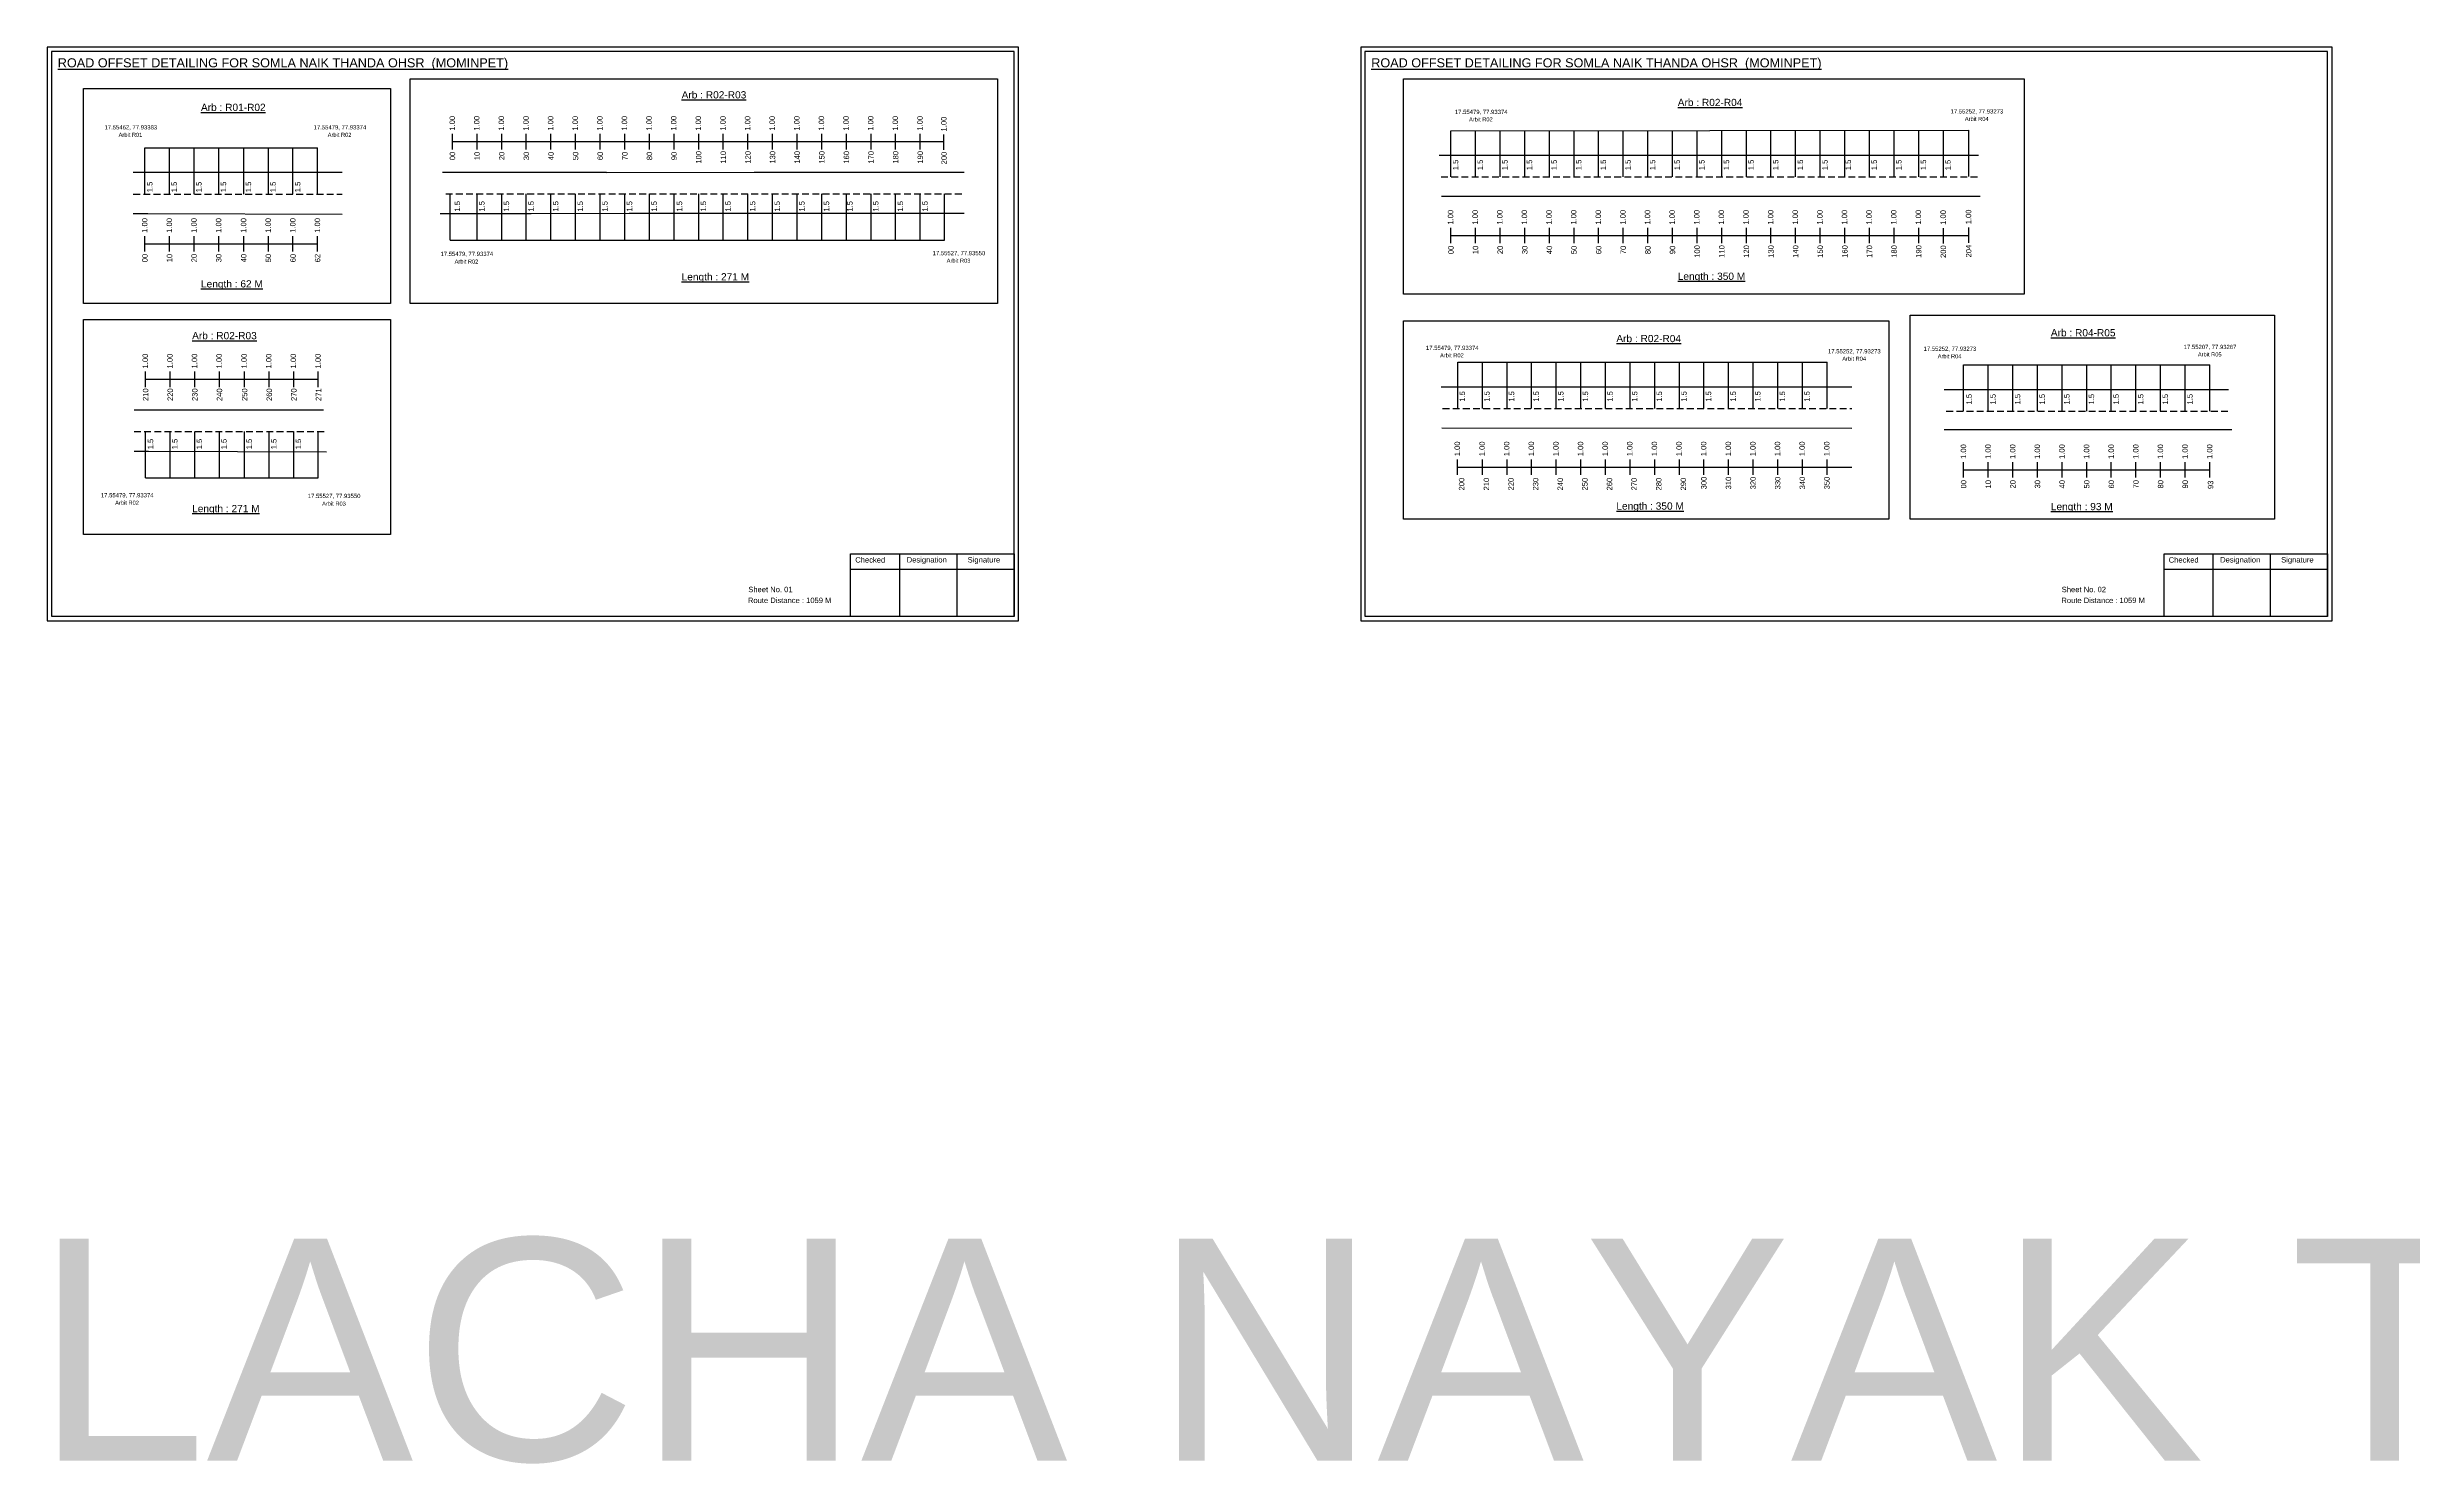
# Model space of a CAD drawing. Header units: inches. Extents: x -117 to 51867, y -12715 to 3423.
# Drawn here: x 14248 to 15554, y 590 to 1372 of the extents above; entities that cross this region are included whole.
import ezdxf

# ---------------------------------------------------------------- set-up
doc = ezdxf.new("R2010")
doc.units = ezdxf.units.IN
doc.header["$MEASUREMENT"] = 0
doc.linetypes.add('DASHED2', pattern=[0.375, 0.25, -0.125])
doc.layers.add('PDF_Geometry', color=7, linetype='Continuous')
doc.layers.add('PDF_Text', color=5, linetype='Continuous')
doc.styles.add('PDF Arial', font='arial.ttf')
doc.styles.get("Standard").update_dxf_attribs({"font": 'arial.ttf'})

msp = doc.modelspace()

# ---------------------------------------------------------------- linework, layer by layer
at = {"color": 217, "true_color": 0x93278f}
for p, q in [((14471.4, 1315.5), (14471.4, 1324.1)), ((14471.4, 1319.8), (14742.9, 1319.8)), ((14485, 1315.5), (14485, 1324.1)), ((14498.6, 1315.5), (14498.6, 1324.1)), ((14512.2, 1315.5), (14512.2, 1324.1)), ((14525.8, 1315.5), (14525.8, 1324.1)), ((14539.4, 1315.5), (14539.4, 1324.1)), ((14553, 1315.5), (14553, 1324.1)), ((14566.6, 1315.5), (14566.6, 1324.1)), ((14580.2, 1315.5), (14580.2, 1324.1)), ((14593.8, 1315.5), (14593.8, 1324.1)), ((14607.4, 1315.5), (14607.4, 1324.1)), ((14621, 1315.5), (14621, 1324.1)), ((14634.6, 1315.5), (14634.6, 1324.1)), ((14648.2, 1315.5), (14648.2, 1324.1)), ((14661.8, 1315.5), (14661.8, 1324.1)), ((14675.4, 1315.5), (14675.4, 1324.1)), ((14689, 1315.5), (14689, 1324.1)), ((14702.6, 1315.5), (14702.6, 1324.1)), ((14716.2, 1315.5), (14716.2, 1324.1)), ((14729.8, 1315.5), (14729.8, 1324.1)), ((14742.9, 1315.2), (14742.9, 1323.7)), ((14301.5, 1259.1), (14301.5, 1267.6)), ((14315.1, 1259.1), (14315.1, 1267.6)), ((14328.7, 1259.1), (14328.7, 1267.6)), ((14342.3, 1259.1), (14342.3, 1267.6)), ((14356.1, 1259.1), (14356.1, 1267.6)), ((14369.7, 1259.1), (14369.7, 1267.6)), ((14383.3, 1259.1), (14383.3, 1267.6)), ((14396.9, 1259.1), (14396.9, 1267.6)), ((15022.9, 1263.6), (15022.9, 1272.1)), ((15022.9, 1267.9), (15308.9, 1267.9)), ((15036.5, 1263.6), (15036.5, 1272.1)), ((15050.1, 1263.6), (15050.1, 1272.1)), ((15063.7, 1263.6), (15063.7, 1272.1)), ((15077.3, 1263.6), (15077.3, 1272.1)), ((15090.9, 1263.6), (15090.9, 1272.1)), ((15104.5, 1263.6), (15104.5, 1272.1)), ((15118.1, 1263.6), (15118.1, 1272.1)), ((15131.7, 1263.6), (15131.7, 1272.1)), ((15145.3, 1263.6), (15145.3, 1272.1)), ((15158.9, 1263.6), (15158.9, 1272.1)), ((15172.5, 1263.6), (15172.5, 1272.1)), ((15186.1, 1263.6), (15186.1, 1272.1)), ((15199.7, 1263.6), (15199.7, 1272.1)), ((15213.3, 1263.6), (15213.3, 1272.1)), ((15226.9, 1263.6), (15226.9, 1272.1)), ((15240.5, 1263.6), (15240.5, 1272.1)), ((15254.1, 1263.6), (15254.1, 1272.1)), ((15267.7, 1263.6), (15267.7, 1272.1)), ((15281.3, 1263.6), (15281.3, 1272.1)), ((15295, 1263.5), (15295, 1272)), ((15308.9, 1263.8), (15308.9, 1272.3)), ((14301.5, 1263.4), (14396.9, 1263.4)), ((14301.9, 1184.2), (14301.9, 1192.8)), ((14315.5, 1184.2), (14315.5, 1192.8)), ((14329.1, 1184.2), (14329.1, 1192.8)), ((14342.7, 1184.2), (14342.7, 1192.8)), ((14356.5, 1184.2), (14356.5, 1192.8)), ((14370.1, 1184.2), (14370.1, 1192.8)), ((14383.7, 1184.2), (14383.7, 1192.8)), ((14397.3, 1184.2), (14397.3, 1192.8)), ((14301.9, 1188.5), (14397.3, 1188.5)), ((15026.6, 1135.7), (15026.6, 1144.2)), ((15026.7, 1140), (15244.3, 1140)), ((15040.3, 1135.7), (15040.3, 1144.2)), ((15053.9, 1135.7), (15053.9, 1144.2)), ((15067.5, 1135.7), (15067.5, 1144.2)), ((15081.1, 1135.7), (15081.1, 1144.2)), ((15094.7, 1135.7), (15094.7, 1144.2)), ((15108.3, 1135.7), (15108.3, 1144.2)), ((15121.9, 1135.7), (15121.9, 1144.2)), ((15135.5, 1135.7), (15135.5, 1144.2)), ((15149.1, 1135.7), (15149.1, 1144.2)), ((15162.7, 1135.7), (15162.7, 1144.2)), ((15176.3, 1135.7), (15176.3, 1144.2)), ((15189.9, 1135.7), (15189.9, 1144.2)), ((15203.5, 1135.7), (15203.5, 1144.2)), ((15217.1, 1135.7), (15217.1, 1144.2)), ((15230.7, 1135.7), (15230.7, 1144.2)), ((15306.1, 1134.2), (15306.1, 1142.7)), ((15306.1, 1138.5), (15442.1, 1138.5)), ((15319.7, 1134.2), (15319.7, 1142.7)), ((15333.3, 1134.2), (15333.3, 1142.7)), ((15346.9, 1134.2), (15346.9, 1142.7)), ((15360.5, 1134.2), (15360.5, 1142.7)), ((15374.1, 1134.2), (15374.1, 1142.7)), ((15387.7, 1134.2), (15387.7, 1142.7)), ((15401.3, 1134.2), (15401.3, 1142.7)), ((15414.9, 1134.2), (15414.9, 1142.7)), ((15428.5, 1134.2), (15428.5, 1142.7)), ((15442.1, 1134.2), (15442.1, 1142.7))]:
    msp.add_line(p, q, dxfattribs=at)
at = {"color": 5}
for p, q in [((15022.9, 1325.8), (15308.9, 1326)), ((14301.5, 1316.3), (14396.9, 1316.3)), ((14470.1, 1265.4), (14743.1, 1265.4)), ((15026.7, 1197.9), (15230.7, 1197.9)), ((15306.1, 1196.4), (15442.1, 1196.4)), ((14301.9, 1134.1), (14397.3, 1134.1))]:
    msp.add_line(p, q, dxfattribs=at)
for p, q in [((15022.9, 1300.3), (15022.9, 1325.8)), ((15036.5, 1300.3), (15036.5, 1325.8)), ((15050.1, 1300.3), (15050.1, 1325.8)), ((15063.7, 1300.3), (15063.7, 1325.8)), ((15077.3, 1300.3), (15077.3, 1325.8)), ((15090.9, 1300.3), (15090.9, 1325.8)), ((15104.5, 1300.3), (15104.5, 1325.8)), ((15118.1, 1300.3), (15118.1, 1325.8)), ((15131.7, 1300.3), (15131.7, 1325.8)), ((15145.3, 1300.3), (15145.3, 1325.8)), ((15158.9, 1300.3), (15158.9, 1325.8)), ((15172.5, 1300.3), (15172.5, 1325.8)), ((15186.1, 1300.3), (15186.1, 1325.8)), ((15199.7, 1300.3), (15199.7, 1325.8)), ((15213.3, 1300.3), (15213.3, 1325.8)), ((15226.9, 1300.3), (15226.9, 1325.8)), ((15240.5, 1300.3), (15240.5, 1325.8)), ((15254.1, 1300.3), (15254.1, 1325.8)), ((15267.7, 1300.3), (15267.7, 1325.8)), ((15281.3, 1300.3), (15281.3, 1325.8)), ((15295, 1300.5), (15295, 1325.7)), ((15308.9, 1300.5), (15308.9, 1326)), ((14301.5, 1290.8), (14301.5, 1316.3)), ((14315.1, 1290.8), (14315.1, 1316.3)), ((14328.7, 1290.8), (14328.7, 1316.3)), ((14342.3, 1290.8), (14342.3, 1316.3)), ((14356.1, 1290.8), (14356.1, 1316.3)), ((14369.7, 1290.8), (14369.7, 1316.3)), ((14383.3, 1290.8), (14383.3, 1316.3)), ((14396.9, 1290.8), (14396.9, 1316.3)), ((15016.5, 1312.2), (15314.3, 1312.2)), ((14410.5, 1302.7), (14295.1, 1302.7)), ((14556.4, 1302.8), (14465.9, 1302.7)), ((14556.4, 1302.8), (14638, 1302.9)), ((14638, 1302.9), (14754, 1302.9)), ((14470.1, 1265.4), (14470.1, 1290.9)), ((14485, 1265.4), (14485, 1290.9)), ((14498.6, 1265.4), (14498.6, 1290.9)), ((14512.2, 1265.4), (14512.2, 1290.9)), ((14525.8, 1265.4), (14525.8, 1290.9)), ((14539.4, 1265.4), (14539.4, 1290.9)), ((14553, 1265.4), (14553, 1290.9)), ((14566.6, 1265.4), (14566.6, 1290.9)), ((14580.2, 1265.4), (14580.2, 1290.9)), ((14593.8, 1265.4), (14593.8, 1290.9)), ((14607.4, 1265.4), (14607.4, 1290.9)), ((14621, 1265.4), (14621, 1290.9)), ((14634.6, 1265.4), (14634.6, 1290.9)), ((14648.2, 1265.4), (14648.2, 1290.9)), ((14661.8, 1265.4), (14661.8, 1290.9)), ((14675.4, 1265.4), (14675.4, 1290.9)), ((14689, 1265.4), (14689, 1290.9)), ((14702.6, 1265.4), (14702.6, 1290.9)), ((14716.2, 1265.4), (14716.2, 1290.9)), ((14729.8, 1265.4), (14729.8, 1290.9)), ((14743.1, 1265.4), (14743.1, 1290.9)), ((15017.7, 1289.6), (15315.2, 1289.6)), ((14295.1, 1280), (14303.2, 1280)), ((14303.2, 1280), (14410.5, 1279.7)), ((14464.6, 1280.1), (14514.8, 1280.1)), ((14511.3, 1280.1), (14569, 1280.2)), ((14569, 1280.2), (14638, 1280.2)), ((14638, 1280.2), (14711, 1280.3)), ((14711, 1280.3), (14754.1, 1280.3)), ((15026.7, 1172.4), (15026.7, 1197.9)), ((15040.3, 1172.4), (15040.3, 1197.9)), ((15053.9, 1172.4), (15053.9, 1197.9)), ((15067.5, 1172.4), (15067.5, 1197.9)), ((15081.1, 1172.4), (15081.1, 1197.9)), ((15094.7, 1172.4), (15094.7, 1197.9)), ((15108.3, 1172.4), (15108.3, 1197.9)), ((15121.9, 1172.4), (15121.9, 1197.9)), ((15135.5, 1172.4), (15135.5, 1197.9)), ((15149.1, 1172.4), (15149.1, 1197.9)), ((15162.7, 1172.4), (15162.7, 1197.9)), ((15176.3, 1172.4), (15176.3, 1197.9)), ((15189.9, 1172.4), (15189.9, 1197.9)), ((15203.5, 1172.4), (15203.5, 1197.9)), ((15217.1, 1172.4), (15217.1, 1197.9)), ((15230.7, 1172.4), (15230.7, 1197.9)), ((15306.1, 1170.9), (15306.1, 1196.4)), ((15319.7, 1170.9), (15319.7, 1196.4)), ((15333.3, 1170.9), (15333.3, 1196.4)), ((15346.9, 1170.9), (15346.9, 1196.4)), ((15360.5, 1170.9), (15360.5, 1196.4)), ((15374.1, 1170.9), (15374.1, 1196.4)), ((15387.7, 1170.9), (15387.7, 1196.4)), ((15401.3, 1170.9), (15401.3, 1196.4)), ((15414.9, 1170.9), (15414.9, 1196.4)), ((15428.5, 1170.9), (15428.5, 1196.4)), ((15442.1, 1170.9), (15442.1, 1196.4)), ((15017.5, 1184.3), (15244.3, 1184.3)), ((15295.3, 1182.8), (15452.4, 1182.8)), ((14400.2, 1171.5), (14295.5, 1171.5)), ((14301.9, 1134.1), (14301.9, 1159.6)), ((14315.5, 1134.1), (14315.5, 1159.6)), ((14329.1, 1134.1), (14329.1, 1159.6)), ((14342.7, 1134.1), (14342.7, 1159.6)), ((14356.5, 1134.1), (14356.5, 1159.6)), ((14370.1, 1134.1), (14370.1, 1159.6)), ((14383.7, 1134.1), (14383.7, 1159.6)), ((14397.3, 1134.1), (14397.3, 1159.6)), ((15017.9, 1161.6), (15244.3, 1161.5)), ((15454.2, 1160.6), (15295.3, 1160.6)), ((14295.5, 1148.8), (14303.5, 1148.8)), ((14303.5, 1148.8), (14401.8, 1148.5))]:
    msp.add_line(p, q)
at = {"linetype": 'DASHED2', "ltscale": 15}
for p, q in [((15017.5, 1300.3), (15313.9, 1300.3)), ((14295.1, 1290.8), (14410.5, 1290.8)), ((14467.7, 1290.9), (14754, 1290.9)), ((15018.3, 1172.4), (15244.3, 1172.4)), ((15296.5, 1170.9), (15452.4, 1170.9)), ((14295.5, 1159.6), (14400.9, 1159.6))]:
    msp.add_line(p, q, dxfattribs=at)
for points in [[(14267.6, 1349.1), (14437.2, 1349.1), (14437.2, 1230.3), (14267.6, 1230.3)], [(14448, 1354.4), (14772.5, 1354.4), (14772.5, 1230.3), (14448, 1230.3)], [(14996.7, 1354.5), (15339.6, 1354.5), (15339.6, 1235.5), (14996.7, 1235.5)], [(14267.6, 1221.6), (14437.2, 1221.6), (14437.2, 1102.7), (14267.6, 1102.7)], [(14996.7, 1220.7), (15264.8, 1220.7), (15264.8, 1111.2), (14996.7, 1111.2)], [(15276.5, 1223.9), (15477.8, 1223.9), (15477.8, 1111.2), (15276.5, 1111.2)]]:
    msp.add_lwpolyline(points, close=True)
at = {"layer": 'PDF_Geometry'}
for points in [[(14247.6, 1371.9), (14247.6, 1055.1), (14784.1, 1055.1), (14784.1, 1371.9)], [(14249.9, 1369.5), (14249.9, 1057.6), (14781.7, 1057.6), (14781.7, 1369.5)], [(14973.1, 1371.9), (14973.1, 1055.1), (15509.6, 1055.1), (15509.6, 1371.9)], [(14975.4, 1369.5), (14975.4, 1057.6), (15507.1, 1057.6), (15507.1, 1369.5)]]:
    msp.add_lwpolyline(points, close=True, dxfattribs=at)
at = {"layer": 'PDF_Geometry', "color": 242, "true_color": 0xcc1f26}
for points in [[(14781.7, 1057.5), (14691.3, 1057.5), (14691.3, 1092.1), (14781.7, 1092.1)], [(15507.1, 1057.5), (15416.8, 1057.5), (15416.8, 1092.1), (15507.1, 1092.1)]]:
    msp.add_lwpolyline(points, close=True, dxfattribs=at)
for points in [[(14718.3, 1092.1), (14718.3, 1057.5)], [(14750, 1092.1), (14750, 1057.5)], [(15443.8, 1092.1), (15443.8, 1057.5)], [(15475.5, 1092.1), (15475.5, 1057.5)], [(14691.3, 1083.7), (14781.7, 1083.7)], [(15416.8, 1083.7), (15507.1, 1083.7)]]:
    msp.add_lwpolyline(points, dxfattribs=at)

# ---------------------------------------------------------------- texts
at = {"color": 242, "true_color": 0xcd2027}
for s, height, p in [('%%UROAD OFFSET DETAILING FOR SOMLA NAIK THANDA OHSR  (MOMINPET)', 5, (14253.4, 1360.8)), ('%%UROAD OFFSET DETAILING FOR SOMLA NAIK THANDA OHSR  (MOMINPET)', 5, (14978.9, 1360.8)), ('%%UArb : R02-R03', 4, (14598, 1343.6)), ('%%UArb : R01-R02', 4, (14332.5, 1336.7)), ('%%UArb : R02-R04', 4, (15148.2, 1339.4)), ('%%ULength : 62 M', 4, (14332.5, 1239.2)), ('%%ULength : 271 M', 4, (14598, 1243.1)), ('%%ULength : 350 M', 4, (15148.2, 1243.4)), ('%%UArb : R04-R05', 4, (15354.3, 1212.2)), ('%%UArb : R02-R03', 4, (14327.6, 1210.6)), ('%%UArb : R02-R04', 4, (15114.3, 1209)), ('%%ULength : 271 M', 4, (14327.6, 1115.1)), ('%%ULength : 350 M', 4, (15114.3, 1116.5)), ('%%ULength : 93 M', 4, (15354.3, 1116.2))]:
    msp.add_text(s, height=height, dxfattribs=at).set_placement(p)
at = {"color": 217, "true_color": 0x93278f}
for s, p in [('1.00', (14472.8, 1325.8)), ('1.00', (14486.3, 1325.8)), ('1.00', (14499.9, 1325.8)), ('1.00', (14513.5, 1325.8)), ('1.00', (14527.1, 1325.8)), ('1.00', (14540.7, 1325.8)), ('1.00', (14554.3, 1325.8)), ('1.00', (14567.9, 1325.8)), ('1.00', (14581.5, 1325.8)), ('1.00', (14595.1, 1325.8)), ('1.00', (14608.7, 1325.8)), ('1.00', (14622.3, 1325.8)), ('1.00', (14635.9, 1325.8)), ('1.00', (14649.5, 1325.8)), ('1.00', (14663.1, 1325.8)), ('1.00', (14676.7, 1325.8)), ('1.00', (14690.3, 1325.8)), ('1.00', (14703.9, 1325.8)), ('1.00', (14717.5, 1325.8)), ('1.00', (14731.1, 1325.8)), ('1.00', (14744.3, 1325.4)), ('00', (14472.9, 1309.5)), ('10', (14486.5, 1309.5)), ('20', (14500.1, 1309.5)), ('30', (14513.7, 1309.5)), ('40', (14527.3, 1309.5)), ('50', (14540.9, 1309.5)), ('60', (14554.5, 1309.5)), ('70', (14568.1, 1309.5)), ('80', (14581.7, 1309.5)), ('90', (14595.3, 1309.5)), ('100', (14608.9, 1307.6)), ('110', (14622.5, 1307.6)), ('120', (14636.1, 1307.6)), ('130', (14649.7, 1307.6)), ('140', (14663.3, 1307.6)), ('150', (14676.9, 1307.6)), ('160', (14690.5, 1307.6)), ('170', (14704.1, 1307.6)), ('180', (14717.7, 1307.6)), ('190', (14731.3, 1307.6)), ('200', (14744.4, 1307.2)), ('1.00', (15024.2, 1273.9)), ('1.00', (15037.8, 1273.9)), ('1.00', (15051.4, 1273.9)), ('1.00', (15065, 1273.9)), ('1.00', (15078.6, 1273.9)), ('1.00', (15092.2, 1273.9)), ('1.00', (15105.8, 1273.9)), ('1.00', (15119.4, 1273.9)), ('1.00', (15133, 1273.9)), ('1.00', (15146.6, 1273.9)), ('1.00', (15160.2, 1273.9)), ('1.00', (15173.8, 1273.9)), ('1.00', (15187.4, 1273.9)), ('1.00', (15201, 1273.9)), ('1.00', (15214.6, 1273.9)), ('1.00', (15228.2, 1273.9)), ('1.00', (15241.8, 1273.9)), ('1.00', (15255.4, 1273.9)), ('1.00', (15269, 1273.9)), ('1.00', (15282.6, 1273.9)), ('1.00', (15296.3, 1273.8)), ('1.00', (15310.3, 1274.1)), ('1.00', (14302.9, 1269.4)), ('1.00', (14316.5, 1269.4)), ('1.00', (14330.1, 1269.4)), ('1.00', (14343.7, 1269.4)), ('1.00', (14357.5, 1269.4)), ('1.00', (14371.1, 1269.4)), ('1.00', (14384.7, 1269.4)), ('1.00', (14398.3, 1269.4)), ('00', (14303, 1253.1)), ('10', (14316.6, 1253.1)), ('20', (14330.2, 1253.1)), ('30', (14343.8, 1253.1)), ('40', (14357.6, 1253.1)), ('50', (14371.2, 1253.1)), ('60', (14384.8, 1253.1)), ('62', (14398.4, 1253.1)), ('00', (15024.4, 1257.6)), ('10', (15038, 1257.6)), ('20', (15051.6, 1257.6)), ('30', (15065.2, 1257.6)), ('40', (15078.8, 1257.6)), ('50', (15092.4, 1257.6)), ('60', (15106, 1257.6)), ('70', (15119.6, 1257.6)), ('80', (15133.2, 1257.6)), ('90', (15146.8, 1257.6)), ('100', (15160.4, 1255.6)), ('110', (15174, 1255.6)), ('120', (15187.6, 1255.6)), ('130', (15201.2, 1255.6)), ('140', (15214.8, 1255.6)), ('150', (15228.4, 1255.6)), ('160', (15242, 1255.6)), ('170', (15255.6, 1255.6)), ('180', (15269.2, 1255.6)), ('190', (15282.8, 1255.6)), ('200', (15296.4, 1255.5)), ('204', (15310.4, 1255.8)), ('1.00', (14303.2, 1194.5)), ('1.00', (14316.8, 1194.5)), ('1.00', (14330.4, 1194.5)), ('1.00', (14344, 1194.5)), ('1.00', (14357.8, 1194.5)), ('1.00', (14371.4, 1194.5)), ('1.00', (14385, 1194.5)), ('1.00', (14398.6, 1194.5)), ('210', (14303.4, 1176.5)), ('220', (14317, 1176.5)), ('230', (14330.6, 1176.5)), ('240', (14344.2, 1176.5)), ('250', (14358.1, 1176.5)), ('260', (14371.7, 1176.5)), ('270', (14385.3, 1176.5)), ('271', (14398.9, 1176.5)), ('1.00', (15027.9, 1146)), ('1.00', (15041.6, 1146)), ('1.00', (15055.2, 1146)), ('1.00', (15068.8, 1146)), ('1.00', (15082.4, 1146)), ('1.00', (15096, 1146)), ('1.00', (15109.6, 1146)), ('1.00', (15123.2, 1146)), ('1.00', (15136.8, 1146)), ('1.00', (15150.4, 1146)), ('1.00', (15164, 1146)), ('1.00', (15177.6, 1146)), ('1.00', (15191.2, 1146)), ('1.00', (15204.8, 1146)), ('1.00', (15218.4, 1146)), ('1.00', (15232, 1146)), ('1.00', (15307.5, 1144.5)), ('1.00', (15321.1, 1144.5)), ('1.00', (15334.7, 1144.5)), ('1.00', (15348.3, 1144.5)), ('1.00', (15361.9, 1144.5)), ('1.00', (15375.5, 1144.5)), ('1.00', (15389.1, 1144.5)), ('1.00', (15402.7, 1144.5)), ('1.00', (15416.3, 1144.5)), ('1.00', (15429.9, 1144.5)), ('1.00', (15443.5, 1144.5)), ('200', (15030.3, 1127.1)), ('210', (15044, 1127.1)), ('220', (15057.6, 1127.1)), ('230', (15071.2, 1127.1)), ('240', (15084.8, 1127.1)), ('250', (15098.4, 1127.1)), ('260', (15112, 1127.1)), ('270', (15125.6, 1127.1)), ('280', (15139.2, 1127.1)), ('290', (15152.8, 1127.1)), ('300', (15164.1, 1127.7)), ('310', (15177.7, 1127.7)), ('320', (15191.3, 1127.7)), ('330', (15204.9, 1127.7)), ('340', (15218.5, 1127.7)), ('350', (15232.1, 1127.7)), ('00', (15307.6, 1128.2)), ('10', (15321.2, 1128.2)), ('20', (15334.8, 1128.2)), ('30', (15348.4, 1128.2)), ('40', (15362, 1128.2)), ('50', (15375.6, 1128.2)), ('60', (15389.2, 1128.2)), ('70', (15402.8, 1128.2)), ('80', (15416.4, 1128.2)), ('90', (15430, 1128.2)), ('93', (15444, 1127.9))]:
    msp.add_text(s, height=3, rotation=90, dxfattribs=at).set_placement(p)
at = {"color": 5}
for s, height, p in [('17.55479, 77.93374', 2.34, (15025.1, 1335)), ('Arbit R02', 2.25, (15032.9, 1330.9)), ('17.55252, 77.93273', 2.34, (15298.9, 1335.3)), ('Arbit R04', 2.25, (15306.8, 1331.2)), ('17.55462, 77.93383', 2.34, (14279.2, 1326.5)), ('Arbit R01', 2.25, (14287, 1322.4)), ('17.55479, 77.93374', 2.34, (14394.7, 1326.5)), ('Arbit R02', 2.25, (14402.5, 1322.4)), ('17.55479, 77.93374', 2.34, (14464.8, 1256.6)), ('Arbit R02', 2.25, (14472.6, 1252.4)), ('17.55527, 77.93550', 2.34, (14736.6, 1257)), ('Arbit R03', 2.25, (14744.4, 1252.9)), ('17.55479, 77.93374', 2.34, (15009.1, 1204.7)), ('Arbit R02', 2.25, (15016.9, 1200.6)), ('17.55252, 77.93273', 2.34, (15231.2, 1202.8)), ('17.55252, 77.93273', 2.34, (15284, 1204.2)), ('Arbit R04', 2.25, (15291.8, 1200.1)), ('17.55207, 77.93267', 2.34, (15427.7, 1205.2)), ('Arbit R05', 2.25, (15435.5, 1201.1)), ('Arbit R04', 2.25, (15239.1, 1198.7)), ('17.55479, 77.93374', 2.34, (14277.2, 1123.3)), ('17.55527, 77.93550', 2.34, (14391.5, 1122.9)), ('Arbit R02', 2.25, (14285.1, 1119.2)), ('Arbit R03', 2.25, (14399.4, 1118.7))]:
    msp.add_text(s, height=height, dxfattribs=at).set_placement(p)
for p in [(15027, 1304), (15040.6, 1304), (15054.2, 1304), (15067.8, 1304), (15081.4, 1304), (15095, 1304), (15108.6, 1304), (15122.2, 1304), (15135.8, 1304), (15149.4, 1304), (15163, 1304), (15176.6, 1304), (15190.2, 1304), (15203.8, 1304), (15217.4, 1304), (15231, 1304), (15243.9, 1304), (15258.2, 1304), (15271.8, 1304), (15285.4, 1304), (15299, 1303.9), (14305.7, 1291.8), (14319.2, 1291.8), (14332.8, 1291.8), (14346.4, 1291.8), (14360.2, 1291.8), (14373.8, 1291.8), (14387.4, 1291.8), (14475.6, 1281.1), (14489.1, 1281.1), (14502.7, 1281.1), (14516.3, 1281.1), (14529.9, 1281.1), (14543.5, 1281.1), (14557.1, 1281.1), (14570.7, 1281.1), (14584.3, 1281.1), (14598.3, 1281.1), (14611.5, 1281.1), (14625.1, 1281.1), (14638.7, 1281.1), (14652.3, 1281.1), (14665.9, 1281.1), (14679.5, 1281.1), (14692.4, 1281.1), (14706.7, 1281.1), (14720.3, 1281.1), (14733.9, 1281.1), (15030.7, 1176.1), (15044.3, 1176.1), (15057.9, 1176.1), (15071.5, 1176.1), (15085.1, 1176.1), (15098.7, 1176.1), (15112.3, 1176.1), (15125.9, 1176.1), (15139.5, 1176.1), (15153.1, 1176.1), (15166.7, 1176.1), (15180.3, 1176.1), (15193.9, 1176.1), (15207.5, 1176.1), (15221.1, 1176.1), (15310.6, 1174.6), (15323.8, 1174.6), (15337.4, 1174.6), (15351, 1174.6), (15364.6, 1174.6), (15378.2, 1174.6), (15391.8, 1174.6), (15405.4, 1174.6), (15419, 1174.6), (15432.6, 1174.6), (14306.1, 1149.8), (14319.5, 1149.8), (14333.1, 1149.8), (14346.7, 1149.8), (14360.6, 1149.8), (14374.2, 1149.8), (14387.8, 1149.8)]:
    msp.add_text('1.5', height=3, rotation=90).set_placement(p)
for s, height, p in [('Sheet No. 01', 3, (14634.8, 1070.9)), ('Sheet No. 02', 3, (15360.3, 1070.9)), ('Route Distance : 1059 M', 3, (14634.6, 1064.9)), ('Route Distance : 1059 M', 3, (15360.1, 1064.9)), ('LACHA NAYAK THANDA', 122.535, (14240.4, 591.3))]:
    msp.add_text(s, height=height).set_placement(p)
at = {"layer": 'PDF_Text', "color": 7, "attachment_point": 7, "style": 'PDF Arial'}
for s, insert, char_height in [('Checked', (14693.9, 1087.2), 3), ('Designation', (14722.3, 1086.4), 3.001), ('Signature', (14756, 1086.4), 3), ('Checked', (15419.4, 1087.2), 3), ('Designation', (15447.8, 1086.4), 3.001), ('Signature', (15481.5, 1086.4), 3)]:
    msp.add_mtext(s, dxfattribs=dict(at, insert=insert, char_height=char_height))

doc.saveas('drawing.dxf')
